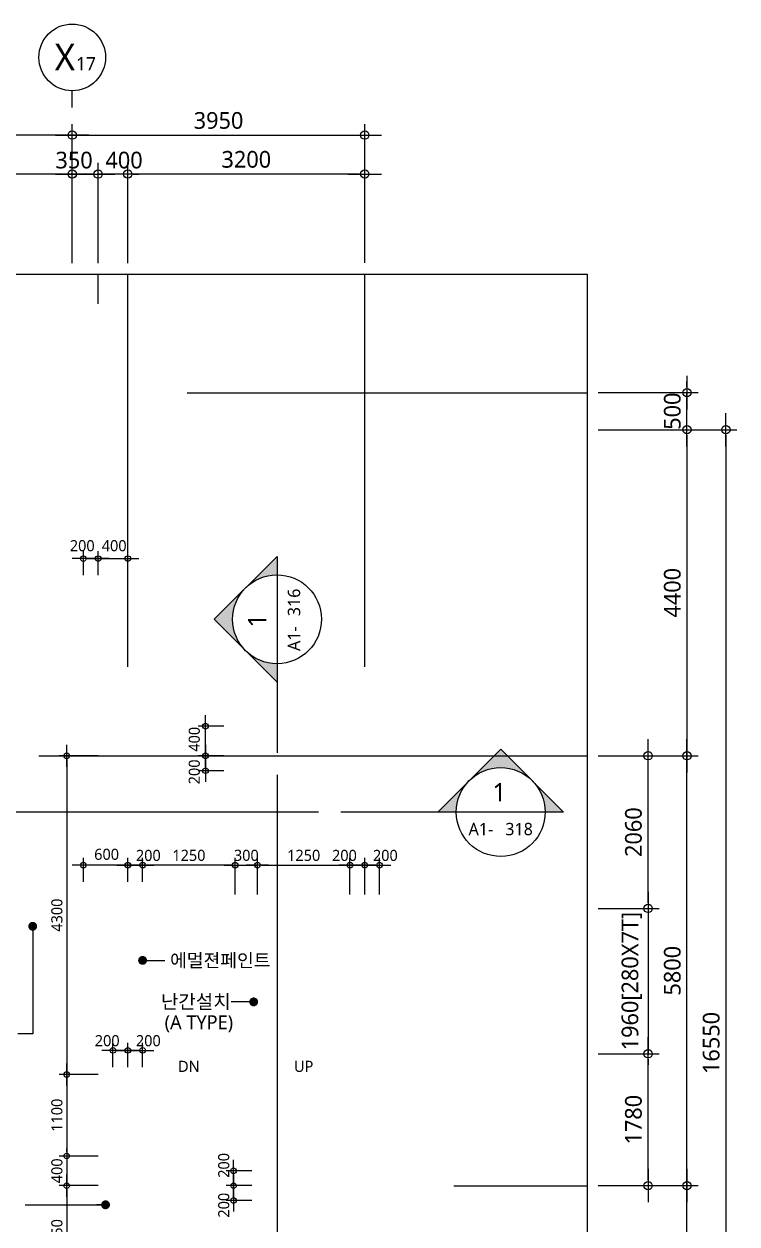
# Model space of a CAD drawing. Header units: millimetres. Extents: x -65167 to 413267, y -17142 to 66587.
# Drawn here: x 17812 to 27437, y 25020 to 41213 of the extents above; entities that cross this region are included whole.
import ezdxf
from ezdxf.enums import TextEntityAlignment as Align

# ---------------------------------------------------------------- set-up
doc = ezdxf.new("R2010")
doc.units = ezdxf.units.MM
doc.header["$LTSCALE"] = 75
doc.header["$MEASUREMENT"] = 0
doc.header["$PDSIZE"] = -10
doc.linetypes.add('CENTER', pattern=[2, 1.25, -0.25, 0.25, -0.25])
doc.layers.get('0').update_dxf_attribs({"linetype": 'CONTINUOUS'})
doc.layers.get('Defpoints').update_dxf_attribs({"color": 171, "linetype": 'CONTINUOUS'})
for name, color, linetype in [('CEN(ST)', 1, 'CENTER'), ('NDIM', 7, 'CONTINUOUS'), ('SYM', 7, 'CONTINUOUS'), ('SYM(AXIS)', 7, 'CONTINUOUS'), ('TEXT', 3, 'CONTINUOUS'), ('TEXT(AXIS)', 2, 'CONTINUOUS'), ('TEXT(MIN)', 7, 'CONTINUOUS'), ('TEXT(노트)', 7, 'CONTINUOUS')]:
    doc.layers.add(name, color=color, linetype=linetype)
doc.styles.add('CGS', font='cgse', dxfattribs={"bigfont": 'cgs'})
doc.styles.add('나눔바른고딕', font='NanumBarunGothic.ttf')
doc.dimstyles.new('NDIM 1200', dxfattribs={"dimscale": 75, "dimtxt": 3, "dimasz": 1, "dimexe": 2, "dimexo": 2, "dimgap": 1, "dimtad": 1, "dimdec": 0, "dimdsep": 46, "dimtxsty": 'CGS', "dimblk": 'DOT0', "dimcen": 1, "dimdle": 8, "dimclrd": 256, "dimclre": 256, "dimclrt": 256, "dimadec": 0, "dimazin": 0, "dimtfac": 1, "dimtdec": 0, "dimtix": 1, "dimtmove": 2, "dimatfit": 3, "dimldrblk": 'DOT0', "dimfxl": 1, "dimtolj": 1, "dimtzin": 0, "dimlwd": -1, "dimlwe": -1, "dimarcsym": 0})

# ---------------------------------------------------------------- blocks, each defined once
blk = doc.blocks.new('DOT0')
blk.add_line((-3, 0), (3, 0))
at = {"color": 6}
blk.add_circle((0, 0), 0.75, dxfattribs=at)
blk = doc.blocks.new('*D131')
at = {"layer": 'Defpoints', "color": 0, "ltscale": 0.4, "transparency": 16777216}
for p in [(25412, 35738), (25412, 19188), (27287, 19188)]:
    blk.add_point(p, dxfattribs=at)
at = {"layer": 'NDIM', "ltscale": 0.4, "transparency": 16777216}
for p, q in [((25562, 35738), (27437, 35738)), ((27287, 35663), (27287, 19263)), ((25562, 19188), (27437, 19188))]:
    blk.add_line(p, q, dxfattribs=at)
at = {"layer": 'NDIM', "ltscale": 0.4, "transparency": 16777216, "xscale": 75, "yscale": 75, "zscale": 75}
for p, rotation in [((27287, 35738), 90), ((27287, 19188), 270)]:
    blk.add_blockref('DOT0', p, dxfattribs=dict(at, rotation=rotation))
at = {"layer": 'NDIM', "ltscale": 0.4, "transparency": 16777216, "insert": (27090, 27463), "char_height": 225, "attachment_point": 5, "rotation": 90, "style": '나눔바른고딕'}
blk.add_mtext('\\A1;16550', dxfattribs=at)
blk = doc.blocks.new('*D132')
at = {"layer": 'Defpoints', "color": 0, "ltscale": 0.4, "transparency": 16777216}
for p in [(25412, 35738), (25412, 31338), (26762, 31338)]:
    blk.add_point(p, dxfattribs=at)
at = {"layer": 'NDIM', "ltscale": 0.4, "transparency": 16777216}
for p, q in [((25562, 35738), (26912, 35738)), ((26762, 35663), (26762, 31413)), ((25562, 31338), (26912, 31338))]:
    blk.add_line(p, q, dxfattribs=at)
at = {"layer": 'NDIM', "ltscale": 0.4, "transparency": 16777216, "xscale": 75, "yscale": 75, "zscale": 75}
for p, rotation in [((26762, 35738), 90), ((26762, 31338), 270)]:
    blk.add_blockref('DOT0', p, dxfattribs=dict(at, rotation=rotation))
at = {"layer": 'NDIM', "ltscale": 0.4, "transparency": 16777216, "insert": (26565, 33538), "char_height": 225, "attachment_point": 5, "rotation": 90, "style": '나눔바른고딕'}
blk.add_mtext('\\A1;4400', dxfattribs=at)
blk = doc.blocks.new('*D133')
at = {"layer": 'Defpoints', "color": 0, "ltscale": 0.4, "transparency": 16777216}
for p in [(25412, 31338), (26762, 31338), (25412, 25538)]:
    blk.add_point(p, dxfattribs=at)
at = {"layer": 'NDIM', "ltscale": 0.4, "transparency": 16777216}
for p, q in [((25562, 31338), (26912, 31338)), ((26762, 25613), (26762, 31263)), ((25562, 25538), (26912, 25538))]:
    blk.add_line(p, q, dxfattribs=at)
at = {"layer": 'NDIM', "ltscale": 0.4, "transparency": 16777216, "xscale": 75, "yscale": 75, "zscale": 75}
for p, rotation in [((26762, 31338), 90), ((26762, 25538), 270)]:
    blk.add_blockref('DOT0', p, dxfattribs=dict(at, rotation=rotation))
at = {"layer": 'NDIM', "ltscale": 0.4, "transparency": 16777216, "insert": (26565, 28438), "char_height": 225, "attachment_point": 5, "rotation": 90, "style": '나눔바른고딕'}
blk.add_mtext('\\A1;5800', dxfattribs=at)
blk = doc.blocks.new('*D134')
at = {"layer": 'Defpoints', "color": 0, "ltscale": 0.4, "transparency": 16777216}
for p in [(25412, 25538), (26762, 25538), (25412, 22738)]:
    blk.add_point(p, dxfattribs=at)
at = {"layer": 'NDIM', "ltscale": 0.4, "transparency": 16777216}
for p, q in [((25562, 25538), (26912, 25538)), ((26762, 22813), (26762, 25463)), ((25562, 22738), (26912, 22738))]:
    blk.add_line(p, q, dxfattribs=at)
at = {"layer": 'NDIM', "ltscale": 0.4, "transparency": 16777216, "xscale": 75, "yscale": 75, "zscale": 75}
for p, rotation in [((26762, 25538), 90), ((26762, 22738), 270)]:
    blk.add_blockref('DOT0', p, dxfattribs=dict(at, rotation=rotation))
at = {"layer": 'NDIM', "ltscale": 0.4, "transparency": 16777216, "insert": (26565, 24138), "char_height": 225, "attachment_point": 5, "rotation": 90, "style": '나눔바른고딕'}
blk.add_mtext('\\A1;2800', dxfattribs=at)
blk = doc.blocks.new('*D122')
at = {"layer": 'Defpoints', "color": 0, "ltscale": 0.4, "transparency": 16777216}
for p in [(18913, 25938), (18388, 25538), (18913, 25538)]:
    blk.add_point(p, dxfattribs=at)
at = {"layer": 'NDIM', "ltscale": 0.4, "transparency": 16777216}
for p, q in [((18813, 25938), (18288, 25938)), ((18388, 25988), (18388, 26038)), ((18388, 25938), (18388, 25538)), ((18813, 25538), (18288, 25538)), ((18388, 25488), (18388, 25438))]:
    blk.add_line(p, q, dxfattribs=at)
at = {"layer": 'NDIM', "ltscale": 0.4, "transparency": 16777216, "xscale": 50, "yscale": 50, "zscale": 50}
for p, rotation in [((18388, 25938), 270), ((18388, 25538), 90)]:
    blk.add_blockref('DOT0', p, dxfattribs=dict(at, rotation=rotation))
at = {"layer": 'NDIM', "ltscale": 0.4, "transparency": 16777216, "insert": (18256, 25738), "char_height": 150, "attachment_point": 5, "rotation": 90, "style": '나눔바른고딕'}
blk.add_mtext('\\A1;400', dxfattribs=at)
blk = doc.blocks.new('*D123')
at = {"layer": 'Defpoints', "color": 0, "ltscale": 0.4, "transparency": 16777216}
for p in [(18913, 25538), (18388, 24188), (18913, 24188)]:
    blk.add_point(p, dxfattribs=at)
at = {"layer": 'NDIM', "ltscale": 0.4, "transparency": 16777216}
for p, q in [((18813, 25538), (18288, 25538)), ((18388, 25488), (18388, 24238)), ((18813, 24188), (18288, 24188))]:
    blk.add_line(p, q, dxfattribs=at)
at = {"layer": 'NDIM', "ltscale": 0.4, "transparency": 16777216, "xscale": 50, "yscale": 50, "zscale": 50}
for p, rotation in [((18388, 25538), 90), ((18388, 24188), 270)]:
    blk.add_blockref('DOT0', p, dxfattribs=dict(at, rotation=rotation))
at = {"layer": 'NDIM', "ltscale": 0.4, "transparency": 16777216, "insert": (18256, 24863), "char_height": 150, "attachment_point": 5, "rotation": 90, "style": '나눔바른고딕'}
blk.add_mtext('\\A1;1350', dxfattribs=at)
blk = doc.blocks.new('SDFEW')
at = {"layer": 'SYM'}
h = blk.add_hatch(color=256, dxfattribs=at)
h.paths.add_polyline_path([(-50, -3422), (375, -3846, -0.414214), (375, -2997)])
h.paths.add_polyline_path([(375, -3846), (799, -4270), (799, -4022, -0.198912)])
h.paths.add_polyline_path([(375, -2997, -0.198912), (799, -2822), (799, -2573)])
at = {"layer": 'Defpoints'}
blk.add_line((799, -1022), (799, 12533), dxfattribs=at)
at = {"layer": 'SYM'}
for p, q in [((799, -1322), (799, -1022)), ((799, -2822), (799, -1622)), ((799, -2573), (-50, -3422)), ((799, -4022), (799, -2822)), ((799, -4270), (-50, -3422)), ((799, -4270), (799, -4022))]:
    blk.add_line(p, q, dxfattribs=at)
blk.add_arc((799, -3422), 600, 90, 89.5643, dxfattribs=at)
blk = doc.blocks.new('*D106')
at = {"layer": 'Defpoints', "color": 0, "ltscale": 0.4, "transparency": 16777216}
for p in [(25412, 36238), (26762, 36238), (25412, 35738)]:
    blk.add_point(p, dxfattribs=at)
at = {"layer": 'NDIM', "ltscale": 0.4, "transparency": 16777216}
for p, q in [((26762, 36313), (26762, 36388)), ((25562, 36238), (26912, 36238)), ((26762, 35738), (26762, 36238)), ((25562, 35738), (26912, 35738)), ((26762, 35663), (26762, 35588))]:
    blk.add_line(p, q, dxfattribs=at)
at = {"layer": 'NDIM', "ltscale": 0.4, "transparency": 16777216, "xscale": 75, "yscale": 75, "zscale": 75}
for p, rotation in [((26762, 36238), 270), ((26762, 35738), 90)]:
    blk.add_blockref('DOT0', p, dxfattribs=dict(at, rotation=rotation))
at = {"layer": 'NDIM', "ltscale": 0.4, "transparency": 16777216, "insert": (26565, 35988), "char_height": 225, "attachment_point": 5, "rotation": 90, "style": '나눔바른고딕'}
blk.add_mtext('\\A1;500', dxfattribs=at)
blk = doc.blocks.new('A$C2F20087E')
at = {"layer": 'SYM(AXIS)'}
blk.add_line((600, 0), (600, 300), dxfattribs=at)
blk.add_circle((600, 900), 600, dxfattribs=at)
blk = doc.blocks.new('*D145')
at = {"layer": 'Defpoints', "color": 0, "ltscale": 0.4, "transparency": 16777216}
for p in [(7463, 39713), (7463, 37838), (18463, 37838)]:
    blk.add_point(p, dxfattribs=at)
at = {"layer": 'NDIM', "ltscale": 0.4, "transparency": 16777216}
for p, q in [((7463, 37988), (7463, 39863)), ((18463, 37988), (18463, 39863)), ((18388, 39713), (7538, 39713))]:
    blk.add_line(p, q, dxfattribs=at)
at = {"layer": 'NDIM', "ltscale": 0.4, "transparency": 16777216, "xscale": 75, "yscale": 75, "zscale": 75, "rotation": 180}
blk.add_blockref('DOT0', (7463, 39713), dxfattribs=at)
at = {"layer": 'NDIM', "ltscale": 0.4, "transparency": 16777216, "xscale": 75, "yscale": 75, "zscale": 75}
blk.add_blockref('DOT0', (18463, 39713), dxfattribs=at)
at = {"layer": 'NDIM', "ltscale": 0.4, "transparency": 16777216, "insert": (12963, 39910), "char_height": 225, "attachment_point": 5, "style": '나눔바른고딕'}
blk.add_mtext('\\A1;11000', dxfattribs=at)
blk = doc.blocks.new('*D146')
at = {"layer": 'Defpoints', "color": 0, "ltscale": 0.4, "transparency": 16777216}
for p in [(16063, 39188), (16063, 37838), (18463, 37838)]:
    blk.add_point(p, dxfattribs=at)
at = {"layer": 'NDIM', "ltscale": 0.4, "transparency": 16777216}
for p, q in [((16063, 37988), (16063, 39338)), ((18388, 39188), (16138, 39188)), ((18463, 37988), (18463, 39338))]:
    blk.add_line(p, q, dxfattribs=at)
at = {"layer": 'NDIM', "ltscale": 0.4, "transparency": 16777216, "xscale": 75, "yscale": 75, "zscale": 75, "rotation": 180}
blk.add_blockref('DOT0', (16063, 39188), dxfattribs=at)
at = {"layer": 'NDIM', "ltscale": 0.4, "transparency": 16777216, "xscale": 75, "yscale": 75, "zscale": 75}
blk.add_blockref('DOT0', (18463, 39188), dxfattribs=at)
at = {"layer": 'NDIM', "ltscale": 0.4, "transparency": 16777216, "insert": (17263, 39385), "char_height": 225, "attachment_point": 5, "style": '나눔바른고딕'}
blk.add_mtext('\\A1;2400', dxfattribs=at)
blk = doc.blocks.new('*D150')
at = {"layer": 'Defpoints', "color": 0, "ltscale": 0.4, "transparency": 16777216}
for p in [(18462.5, 39187.5), (18462.5, 37837.5), (18812.5, 37837.5)]:
    blk.add_point(p, dxfattribs=at)
at = {"layer": 'NDIM', "ltscale": 0.4, "transparency": 16777216}
for p, q in [((18462.5, 37987.5), (18462.5, 39337.5)), ((18737.5, 39187.5), (18537.5, 39187.5)), ((18812.5, 37987.5), (18812.5, 39337.5))]:
    blk.add_line(p, q, dxfattribs=at)
at = {"layer": 'NDIM', "ltscale": 0.4, "transparency": 16777216, "xscale": 75, "yscale": 75, "zscale": 75, "rotation": 180}
blk.add_blockref('DOT0', (18462.5, 39187.5), dxfattribs=at)
at = {"layer": 'NDIM', "ltscale": 0.4, "transparency": 16777216, "xscale": 75, "yscale": 75, "zscale": 75}
blk.add_blockref('DOT0', (18812.5, 39187.5), dxfattribs=at)
at = {"layer": 'NDIM', "ltscale": 0.4, "transparency": 16777216, "insert": (18487.5, 39375), "char_height": 225, "attachment_point": 5, "style": '나눔바른고딕'}
blk.add_mtext('\\A1;350', dxfattribs=at)
blk = doc.blocks.new('*D151')
at = {"layer": 'Defpoints', "color": 0, "ltscale": 0.4, "transparency": 16777216}
for p in [(19213, 39188), (19213, 37838), (22412, 37838)]:
    blk.add_point(p, dxfattribs=at)
at = {"layer": 'NDIM', "ltscale": 0.4, "transparency": 16777216}
for p, q in [((19213, 37988), (19213, 39338)), ((22337, 39188), (19288, 39188)), ((22412, 37988), (22412, 39338))]:
    blk.add_line(p, q, dxfattribs=at)
at = {"layer": 'NDIM', "ltscale": 0.4, "transparency": 16777216, "xscale": 75, "yscale": 75, "zscale": 75, "rotation": 180}
blk.add_blockref('DOT0', (19213, 39188), dxfattribs=at)
at = {"layer": 'NDIM', "ltscale": 0.4, "transparency": 16777216, "xscale": 75, "yscale": 75, "zscale": 75}
blk.add_blockref('DOT0', (22412, 39188), dxfattribs=at)
at = {"layer": 'NDIM', "ltscale": 0.4, "transparency": 16777216, "insert": (20813, 39385), "char_height": 225, "attachment_point": 5, "style": '나눔바른고딕'}
blk.add_mtext('\\A1;3200', dxfattribs=at)
blk = doc.blocks.new('*D143')
at = {"layer": 'Defpoints', "color": 0, "ltscale": 0.4, "transparency": 16777216}
for p in [(18812.5, 39187.5), (18812.5, 37837.5), (19212.5, 37837.5)]:
    blk.add_point(p, dxfattribs=at)
at = {"layer": 'NDIM', "ltscale": 0.4, "transparency": 16777216}
for p, q in [((18737.5, 39187.5), (18662.5, 39187.5)), ((18812.5, 37987.5), (18812.5, 39337.5)), ((19212.5, 39187.5), (18812.5, 39187.5)), ((19212.5, 37987.5), (19212.5, 39337.5)), ((19287.5, 39187.5), (19362.5, 39187.5))]:
    blk.add_line(p, q, dxfattribs=at)
at = {"layer": 'NDIM', "ltscale": 0.4, "transparency": 16777216, "xscale": 75, "yscale": 75, "zscale": 75}
blk.add_blockref('DOT0', (18812.5, 39187.5), dxfattribs=at)
at = {"layer": 'NDIM', "ltscale": 0.4, "transparency": 16777216, "xscale": 75, "yscale": 75, "zscale": 75, "rotation": 180}
blk.add_blockref('DOT0', (19212.5, 39187.5), dxfattribs=at)
at = {"layer": 'NDIM', "ltscale": 0.4, "transparency": 16777216, "insert": (19162.5, 39375), "char_height": 225, "attachment_point": 5, "style": '나눔바른고딕'}
blk.add_mtext('\\A1;400', dxfattribs=at)
blk = doc.blocks.new('*D505')
at = {"layer": 'Defpoints', "color": 0, "ltscale": 0.4, "transparency": 16777216}
for p in [(18613, 33999), (18613, 33674), (18813, 33674)]:
    blk.add_point(p, dxfattribs=at)
at = {"layer": 'NDIM', "ltscale": 0.4, "transparency": 16777216}
for p, q in [((18613, 33774), (18613, 34099)), ((18813, 33774), (18813, 34099)), ((18763, 33999), (18663, 33999))]:
    blk.add_line(p, q, dxfattribs=at)
at = {"layer": 'NDIM', "ltscale": 0.4, "transparency": 16777216, "xscale": 50, "yscale": 50, "zscale": 50, "rotation": 180}
blk.add_blockref('DOT0', (18613, 33999), dxfattribs=at)
at = {"layer": 'NDIM', "ltscale": 0.4, "transparency": 16777216, "xscale": 50, "yscale": 50, "zscale": 50}
blk.add_blockref('DOT0', (18813, 33999), dxfattribs=at)
at = {"layer": 'NDIM', "ltscale": 0.4, "transparency": 16777216, "insert": (18598, 34172), "char_height": 150, "attachment_point": 5, "style": '나눔바른고딕'}
blk.add_mtext('\\A1;200', dxfattribs=at)
blk = doc.blocks.new('*D506')
at = {"layer": 'Defpoints', "color": 0, "ltscale": 0.4, "transparency": 16777216}
for p in [(19213, 33999), (18813, 33674), (19213, 33674)]:
    blk.add_point(p, dxfattribs=at)
at = {"layer": 'NDIM', "ltscale": 0.4, "transparency": 16777216}
for p, q in [((18813, 33774), (18813, 34099)), ((19213, 33774), (19213, 34099)), ((18863, 33999), (19163, 33999))]:
    blk.add_line(p, q, dxfattribs=at)
at = {"layer": 'NDIM', "ltscale": 0.4, "transparency": 16777216, "xscale": 50, "yscale": 50, "zscale": 50, "rotation": 180}
blk.add_blockref('DOT0', (18813, 33999), dxfattribs=at)
at = {"layer": 'NDIM', "ltscale": 0.4, "transparency": 16777216, "xscale": 50, "yscale": 50, "zscale": 50}
blk.add_blockref('DOT0', (19213, 33999), dxfattribs=at)
at = {"layer": 'NDIM', "ltscale": 0.4, "transparency": 16777216, "insert": (19029, 34172), "char_height": 150, "attachment_point": 5, "style": '나눔바른고딕'}
blk.add_mtext('\\A1;400', dxfattribs=at)
blk = doc.blocks.new('*D522')
at = {"layer": 'Defpoints', "color": 0, "ltscale": 0.4, "transparency": 16777216}
for p in [(18613, 29863), (18613, 29538), (19213, 29538)]:
    blk.add_point(p, dxfattribs=at)
at = {"layer": 'NDIM', "ltscale": 0.4, "transparency": 16777216}
for p, q in [((18613, 29638), (18613, 29963)), ((19213, 29638), (19213, 29963)), ((19163, 29863), (18663, 29863))]:
    blk.add_line(p, q, dxfattribs=at)
at = {"layer": 'NDIM', "ltscale": 0.4, "transparency": 16777216, "xscale": 50, "yscale": 50, "zscale": 50, "rotation": 180}
blk.add_blockref('DOT0', (18613, 29863), dxfattribs=at)
at = {"layer": 'NDIM', "ltscale": 0.4, "transparency": 16777216, "xscale": 50, "yscale": 50, "zscale": 50}
blk.add_blockref('DOT0', (19213, 29863), dxfattribs=at)
at = {"layer": 'NDIM', "ltscale": 0.4, "transparency": 16777216, "insert": (18927, 30008), "char_height": 150, "attachment_point": 5, "style": '나눔바른고딕'}
blk.add_mtext('\\A1;600', dxfattribs=at)
blk = doc.blocks.new('*D523')
at = {"layer": 'Defpoints', "color": 0, "ltscale": 0.4, "transparency": 16777216}
for p in [(20262, 31738), (20609, 31738), (20609, 31338)]:
    blk.add_point(p, dxfattribs=at)
at = {"layer": 'NDIM', "ltscale": 0.4, "transparency": 16777216}
for p, q in [((20509, 31738), (20162, 31738)), ((20262, 31388), (20262, 31688)), ((20509, 31338), (20162, 31338))]:
    blk.add_line(p, q, dxfattribs=at)
at = {"layer": 'NDIM', "ltscale": 0.4, "transparency": 16777216, "xscale": 50, "yscale": 50, "zscale": 50}
for p, rotation in [((20262, 31738), 90), ((20262, 31338), 270)]:
    blk.add_blockref('DOT0', p, dxfattribs=dict(at, rotation=rotation))
at = {"layer": 'NDIM', "ltscale": 0.4, "transparency": 16777216, "insert": (20111, 31561), "char_height": 150, "attachment_point": 5, "rotation": 90, "style": '나눔바른고딕'}
blk.add_mtext('\\A1;400', dxfattribs=at)
blk = doc.blocks.new('*D524')
at = {"layer": 'Defpoints', "color": 0, "ltscale": 0.4, "transparency": 16777216}
for p in [(20609, 31338), (20262, 31137), (20609, 31137)]:
    blk.add_point(p, dxfattribs=at)
at = {"layer": 'NDIM', "ltscale": 0.4, "transparency": 16777216}
for p, q in [((20509, 31338), (20162, 31338)), ((20262, 31288), (20262, 31187)), ((20509, 31137), (20162, 31137))]:
    blk.add_line(p, q, dxfattribs=at)
at = {"layer": 'NDIM', "ltscale": 0.4, "transparency": 16777216, "xscale": 50, "yscale": 50, "zscale": 50}
for p, rotation in [((20262, 31338), 90), ((20262, 31137), 270)]:
    blk.add_blockref('DOT0', p, dxfattribs=dict(at, rotation=rotation))
at = {"layer": 'NDIM', "ltscale": 0.4, "transparency": 16777216, "insert": (20111, 31121), "char_height": 150, "attachment_point": 5, "rotation": 90, "style": '나눔바른고딕'}
blk.add_mtext('\\A1;200', dxfattribs=at)
blk = doc.blocks.new('*D525')
at = {"layer": 'Defpoints', "color": 0, "ltscale": 0.4, "transparency": 16777216}
for p in [(20641, 25738), (20988, 25738), (20988, 25538)]:
    blk.add_point(p, dxfattribs=at)
at = {"layer": 'NDIM', "ltscale": 0.4, "transparency": 16777216}
for p, q in [((20888, 25738), (20541, 25738)), ((20641, 25588), (20641, 25688)), ((20888, 25538), (20541, 25538))]:
    blk.add_line(p, q, dxfattribs=at)
at = {"layer": 'NDIM', "ltscale": 0.4, "transparency": 16777216, "xscale": 50, "yscale": 50, "zscale": 50}
for p, rotation in [((20641, 25738), 90), ((20641, 25538), 270)]:
    blk.add_blockref('DOT0', p, dxfattribs=dict(at, rotation=rotation))
at = {"layer": 'NDIM', "ltscale": 0.4, "transparency": 16777216, "insert": (20509, 25811), "char_height": 150, "attachment_point": 5, "rotation": 90, "style": '나눔바른고딕'}
blk.add_mtext('\\A1;200', dxfattribs=at)
blk = doc.blocks.new('*D526')
at = {"layer": 'Defpoints', "color": 0, "ltscale": 0.4, "transparency": 16777216}
for p in [(20988, 25538), (20641, 25337), (20988, 25337)]:
    blk.add_point(p, dxfattribs=at)
at = {"layer": 'NDIM', "ltscale": 0.4, "transparency": 16777216}
for p, q in [((20888, 25538), (20541, 25538)), ((20641, 25488), (20641, 25387)), ((20888, 25337), (20541, 25337))]:
    blk.add_line(p, q, dxfattribs=at)
at = {"layer": 'NDIM', "ltscale": 0.4, "transparency": 16777216, "xscale": 50, "yscale": 50, "zscale": 50}
for p, rotation in [((20641, 25538), 90), ((20641, 25337), 270)]:
    blk.add_blockref('DOT0', p, dxfattribs=dict(at, rotation=rotation))
at = {"layer": 'NDIM', "ltscale": 0.4, "transparency": 16777216, "insert": (20509, 25274), "char_height": 150, "attachment_point": 5, "rotation": 90, "style": '나눔바른고딕'}
blk.add_mtext('\\A1;200', dxfattribs=at)
blk = doc.blocks.new('*D527')
at = {"layer": 'Defpoints', "color": 0, "ltscale": 0.4, "transparency": 16777216}
for p in [(19413, 27363), (19213, 27038), (19413, 27038)]:
    blk.add_point(p, dxfattribs=at)
at = {"layer": 'NDIM', "ltscale": 0.4, "transparency": 16777216}
for p, q in [((19213, 27138), (19213, 27463)), ((19413, 27138), (19413, 27463)), ((19263, 27363), (19363, 27363))]:
    blk.add_line(p, q, dxfattribs=at)
at = {"layer": 'NDIM', "ltscale": 0.4, "transparency": 16777216, "xscale": 50, "yscale": 50, "zscale": 50, "rotation": 180}
blk.add_blockref('DOT0', (19213, 27363), dxfattribs=at)
at = {"layer": 'NDIM', "ltscale": 0.4, "transparency": 16777216, "xscale": 50, "yscale": 50, "zscale": 50}
blk.add_blockref('DOT0', (19413, 27363), dxfattribs=at)
at = {"layer": 'NDIM', "ltscale": 0.4, "transparency": 16777216, "insert": (19490, 27493), "char_height": 150, "attachment_point": 5, "style": '나눔바른고딕'}
blk.add_mtext('\\A1;200', dxfattribs=at)
blk = doc.blocks.new('*D528')
at = {"layer": 'Defpoints', "color": 0, "ltscale": 0.4, "transparency": 16777216}
for p in [(19013, 27363), (19013, 27038), (19213, 27038)]:
    blk.add_point(p, dxfattribs=at)
at = {"layer": 'NDIM', "ltscale": 0.4, "transparency": 16777216}
for p, q in [((19013, 27138), (19013, 27463)), ((19213, 27138), (19213, 27463)), ((19163, 27363), (19063, 27363))]:
    blk.add_line(p, q, dxfattribs=at)
at = {"layer": 'NDIM', "ltscale": 0.4, "transparency": 16777216, "xscale": 50, "yscale": 50, "zscale": 50}
for p, rotation in [((19013, 27363), 179.9999999999935), ((19213, 27363), 359.9999999999935)]:
    blk.add_blockref('DOT0', p, dxfattribs=dict(at, rotation=rotation))
at = {"layer": 'NDIM', "ltscale": 0.4, "transparency": 16777216, "insert": (18935, 27493), "char_height": 150, "attachment_point": 5, "style": '나눔바른고딕'}
blk.add_mtext('\\A1;200', dxfattribs=at)
blk = doc.blocks.new('*D553')
at = {"layer": 'Defpoints', "color": 0, "ltscale": 0.4, "transparency": 16777216}
for p in [(22412, 39713), (18463, 37838), (22412, 37838)]:
    blk.add_point(p, dxfattribs=at)
at = {"layer": 'NDIM', "ltscale": 0.4, "transparency": 16777216}
for p, q in [((18463, 37988), (18463, 39863)), ((22412, 37988), (22412, 39863)), ((18538, 39713), (22337, 39713))]:
    blk.add_line(p, q, dxfattribs=at)
at = {"layer": 'NDIM', "ltscale": 0.4, "transparency": 16777216, "xscale": 75, "yscale": 75, "zscale": 75, "rotation": 180}
blk.add_blockref('DOT0', (18463, 39713), dxfattribs=at)
at = {"layer": 'NDIM', "ltscale": 0.4, "transparency": 16777216, "xscale": 75, "yscale": 75, "zscale": 75}
blk.add_blockref('DOT0', (22412, 39713), dxfattribs=at)
at = {"layer": 'NDIM', "ltscale": 0.4, "transparency": 16777216, "insert": (20438, 39910), "char_height": 225, "attachment_point": 5, "style": '나눔바른고딕'}
blk.add_mtext('\\A1;3950', dxfattribs=at)
blk = doc.blocks.new('GHYY')
at = {"layer": 'SYM'}
h = blk.add_hatch(color=256, dxfattribs=at)
h.paths.add_polyline_path([(84619, 12081), (84195, 11656, -0.414214), (85043, 11656)])
h.paths.add_polyline_path([(84195, 11656), (83771, 11232), (84019, 11232, -0.198912)])
h.paths.add_polyline_path([(85043, 11656, -0.198912), (85219, 11232), (85468, 11232)])
for p, q in [((83771, 11232), (84619, 12081)), ((85468, 11232), (84619, 12081)), ((83771, 11232), (84019, 11232)), ((84019, 11232), (85219, 11232)), ((85219, 11232), (86779, 11232)), ((87079, 11232), (87379, 11232))]:
    blk.add_line(p, q, dxfattribs=at)
blk.add_arc((84619, 11232), 600, 0, 359.5643, dxfattribs=at)
blk = doc.blocks.new('_Dot')
at = {"color": 0, "linetype": 'ByBlock', "lineweight": -2}
blk.add_line((-0.5, 0), (-1, 0), dxfattribs=at)
at = {"color": 0, "linetype": 'ByBlock', "const_width": 0.5}
blk.add_lwpolyline([(-0.25, 0, 1), (0.25, 0, 1)], format="xyb", close=True, dxfattribs=at)
blk = doc.blocks.new('*D1591')
at = {"layer": 'Defpoints', "color": 0, "ltscale": 0.4, "transparency": 16777216}
for p in [(19413, 29863), (19413, 29538), (20663, 29368)]:
    blk.add_point(p, dxfattribs=at)
at = {"layer": 'NDIM', "ltscale": 0.4, "transparency": 16777216}
for p, q in [((19413, 29638), (19413, 29963)), ((20663, 29468), (20663, 29963)), ((20613, 29863), (19463, 29863))]:
    blk.add_line(p, q, dxfattribs=at)
at = {"layer": 'NDIM', "ltscale": 0.4, "transparency": 16777216, "xscale": 50, "yscale": 50, "zscale": 50, "rotation": 180}
blk.add_blockref('DOT0', (19413, 29863), dxfattribs=at)
at = {"layer": 'NDIM', "ltscale": 0.4, "transparency": 16777216, "xscale": 50, "yscale": 50, "zscale": 50}
blk.add_blockref('DOT0', (20663, 29863), dxfattribs=at)
at = {"layer": 'NDIM', "ltscale": 0.4, "transparency": 16777216, "insert": (20038, 29994), "char_height": 150, "attachment_point": 5, "style": '나눔바른고딕'}
blk.add_mtext('\\A1;1250', dxfattribs=at)
blk = doc.blocks.new('*D1592')
at = {"layer": 'Defpoints', "color": 0, "ltscale": 0.4, "transparency": 16777216}
for p in [(20963, 29863), (20663, 29368), (20963, 29368)]:
    blk.add_point(p, dxfattribs=at)
at = {"layer": 'NDIM', "ltscale": 0.4, "transparency": 16777216}
for p, q in [((20663, 29468), (20663, 29963)), ((20963, 29468), (20963, 29963)), ((20613, 29863), (20563, 29863)), ((20663, 29863), (20963, 29863)), ((21013, 29863), (21063, 29863))]:
    blk.add_line(p, q, dxfattribs=at)
at = {"layer": 'NDIM', "ltscale": 0.4, "transparency": 16777216, "xscale": 50, "yscale": 50, "zscale": 50}
blk.add_blockref('DOT0', (20663, 29863), dxfattribs=at)
at = {"layer": 'NDIM', "ltscale": 0.4, "transparency": 16777216, "xscale": 50, "yscale": 50, "zscale": 50, "rotation": 180}
blk.add_blockref('DOT0', (20963, 29863), dxfattribs=at)
at = {"layer": 'NDIM', "ltscale": 0.4, "transparency": 16777216, "insert": (20813, 29994), "char_height": 150, "attachment_point": 5, "style": '나눔바른고딕'}
blk.add_mtext('\\A1;300', dxfattribs=at)
blk = doc.blocks.new('*D1593')
at = {"layer": 'Defpoints', "color": 0, "ltscale": 0.4, "transparency": 16777216}
for p in [(22212, 29863), (20963, 29368), (22212, 29368)]:
    blk.add_point(p, dxfattribs=at)
at = {"layer": 'NDIM', "ltscale": 0.4, "transparency": 16777216}
for p, q in [((20963, 29468), (20963, 29963)), ((22212, 29468), (22212, 29963)), ((21013, 29863), (22162, 29863))]:
    blk.add_line(p, q, dxfattribs=at)
at = {"layer": 'NDIM', "ltscale": 0.4, "transparency": 16777216, "xscale": 50, "yscale": 50, "zscale": 50, "rotation": 180}
blk.add_blockref('DOT0', (20963, 29863), dxfattribs=at)
at = {"layer": 'NDIM', "ltscale": 0.4, "transparency": 16777216, "xscale": 50, "yscale": 50, "zscale": 50}
blk.add_blockref('DOT0', (22212, 29863), dxfattribs=at)
at = {"layer": 'NDIM', "ltscale": 0.4, "transparency": 16777216, "insert": (21588, 29994), "char_height": 150, "attachment_point": 5, "style": '나눔바른고딕'}
blk.add_mtext('\\A1;1250', dxfattribs=at)
blk = doc.blocks.new('*D1588')
at = {"layer": 'Defpoints', "color": 0, "ltscale": 0.4, "transparency": 16777216}
for p in [(19413, 29863), (19213, 29538), (19413, 29538)]:
    blk.add_point(p, dxfattribs=at)
at = {"layer": 'NDIM', "ltscale": 0.4, "transparency": 16777216}
for p, q in [((19213, 29638), (19213, 29963)), ((19413, 29638), (19413, 29963)), ((19263, 29863), (19363, 29863))]:
    blk.add_line(p, q, dxfattribs=at)
at = {"layer": 'NDIM', "ltscale": 0.4, "transparency": 16777216, "xscale": 50, "yscale": 50, "zscale": 50, "rotation": 180}
blk.add_blockref('DOT0', (19213, 29863), dxfattribs=at)
at = {"layer": 'NDIM', "ltscale": 0.4, "transparency": 16777216, "xscale": 50, "yscale": 50, "zscale": 50}
blk.add_blockref('DOT0', (19413, 29863), dxfattribs=at)
at = {"layer": 'NDIM', "ltscale": 0.4, "transparency": 16777216, "insert": (19490, 29993), "char_height": 150, "attachment_point": 5, "style": '나눔바른고딕'}
blk.add_mtext('\\A1;200', dxfattribs=at)
blk = doc.blocks.new('*D1589')
at = {"layer": 'Defpoints', "color": 0, "ltscale": 0.4, "transparency": 16777216}
for p in [(22212, 29863), (22212, 29368), (22412, 29368)]:
    blk.add_point(p, dxfattribs=at)
at = {"layer": 'NDIM', "ltscale": 0.4, "transparency": 16777216}
for p, q in [((22212, 29468), (22212, 29963)), ((22412, 29468), (22412, 29963)), ((22362, 29863), (22262, 29863))]:
    blk.add_line(p, q, dxfattribs=at)
at = {"layer": 'NDIM', "ltscale": 0.4, "transparency": 16777216, "xscale": 50, "yscale": 50, "zscale": 50, "rotation": 180}
blk.add_blockref('DOT0', (22212, 29863), dxfattribs=at)
at = {"layer": 'NDIM', "ltscale": 0.4, "transparency": 16777216, "xscale": 50, "yscale": 50, "zscale": 50}
blk.add_blockref('DOT0', (22412, 29863), dxfattribs=at)
at = {"layer": 'NDIM', "ltscale": 0.4, "transparency": 16777216, "insert": (22138, 29993), "char_height": 150, "attachment_point": 5, "style": '나눔바른고딕'}
blk.add_mtext('\\A1;200', dxfattribs=at)
blk = doc.blocks.new('*D1590')
at = {"layer": 'Defpoints', "color": 0, "ltscale": 0.4, "transparency": 16777216}
for p in [(22612, 29863), (22412, 29368), (22612, 29368)]:
    blk.add_point(p, dxfattribs=at)
at = {"layer": 'NDIM', "ltscale": 0.4, "transparency": 16777216}
for p, q in [((22412, 29468), (22412, 29963)), ((22612, 29468), (22612, 29963)), ((22462, 29863), (22562, 29863))]:
    blk.add_line(p, q, dxfattribs=at)
at = {"layer": 'NDIM', "ltscale": 0.4, "transparency": 16777216, "xscale": 50, "yscale": 50, "zscale": 50, "rotation": 180}
blk.add_blockref('DOT0', (22412, 29863), dxfattribs=at)
at = {"layer": 'NDIM', "ltscale": 0.4, "transparency": 16777216, "xscale": 50, "yscale": 50, "zscale": 50}
blk.add_blockref('DOT0', (22612, 29863), dxfattribs=at)
at = {"layer": 'NDIM', "ltscale": 0.4, "transparency": 16777216, "insert": (22690, 29993), "char_height": 150, "attachment_point": 5, "style": '나눔바른고딕'}
blk.add_mtext('\\A1;200', dxfattribs=at)
blk = doc.blocks.new('*D1601')
at = {"layer": 'Defpoints', "color": 0, "ltscale": 0.4, "transparency": 16777216}
for p in [(25412, 31338), (26237, 31338), (25412, 29278)]:
    blk.add_point(p, dxfattribs=at)
at = {"layer": 'NDIM', "ltscale": 0.4, "transparency": 16777216}
for p, q in [((25562, 31338), (26387, 31338)), ((26237, 29353), (26237, 31263)), ((25562, 29278), (26387, 29278))]:
    blk.add_line(p, q, dxfattribs=at)
at = {"layer": 'NDIM', "ltscale": 0.4, "transparency": 16777216, "xscale": 75, "yscale": 75, "zscale": 75}
for p, rotation in [((26237, 31338), 90), ((26237, 29278), 270)]:
    blk.add_blockref('DOT0', p, dxfattribs=dict(at, rotation=rotation))
at = {"layer": 'NDIM', "ltscale": 0.4, "transparency": 16777216, "insert": (26040, 30308), "char_height": 225, "attachment_point": 5, "rotation": 90, "style": '나눔바른고딕'}
blk.add_mtext('\\A1;2060', dxfattribs=at)
blk = doc.blocks.new('*D1602')
at = {"layer": 'Defpoints', "color": 0, "ltscale": 0.4, "transparency": 16777216}
for p in [(25412, 29278), (25412, 27318), (26237, 27318)]:
    blk.add_point(p, dxfattribs=at)
at = {"layer": 'NDIM', "ltscale": 0.4, "transparency": 16777216}
for p, q in [((26237, 29353), (26237, 29428)), ((25562, 29278), (26387, 29278)), ((26237, 29278), (26237, 27318)), ((25562, 27318), (26387, 27318)), ((26237, 27243), (26237, 27168))]:
    blk.add_line(p, q, dxfattribs=at)
at = {"layer": 'NDIM', "ltscale": 0.4, "transparency": 16777216, "xscale": 75, "yscale": 75, "zscale": 75}
for p, rotation in [((26237, 29278), 270), ((26237, 27318), 90)]:
    blk.add_blockref('DOT0', p, dxfattribs=dict(at, rotation=rotation))
at = {"layer": 'NDIM', "ltscale": 0.4, "transparency": 16777216, "insert": (26017, 28298), "char_height": 225, "attachment_point": 5, "rotation": 90, "style": '나눔바른고딕'}
blk.add_mtext('\\A1;1960[280X7T]', dxfattribs=at)
blk = doc.blocks.new('*D1603')
at = {"layer": 'Defpoints', "color": 0, "ltscale": 0.4, "transparency": 16777216}
for p in [(25412, 27318), (26237, 27318), (25412, 25538)]:
    blk.add_point(p, dxfattribs=at)
at = {"layer": 'NDIM', "ltscale": 0.4, "transparency": 16777216}
for p, q in [((25562, 27318), (26387, 27318)), ((26237, 25613), (26237, 27243)), ((25562, 25538), (26387, 25538))]:
    blk.add_line(p, q, dxfattribs=at)
at = {"layer": 'NDIM', "ltscale": 0.4, "transparency": 16777216, "xscale": 75, "yscale": 75, "zscale": 75}
for p, rotation in [((26237, 27318), 90), ((26237, 25538), 270)]:
    blk.add_blockref('DOT0', p, dxfattribs=dict(at, rotation=rotation))
at = {"layer": 'NDIM', "ltscale": 0.4, "transparency": 16777216, "insert": (26040, 26428), "char_height": 225, "attachment_point": 5, "rotation": 90, "style": '나눔바른고딕'}
blk.add_mtext('\\A1;1780', dxfattribs=at)
blk = doc.blocks.new('*D1643')
at = {"layer": 'Defpoints', "color": 0, "ltscale": 0.4, "transparency": 16777216}
for p in [(18913, 27038), (18388, 25938), (18913, 25938)]:
    blk.add_point(p, dxfattribs=at)
at = {"layer": 'NDIM', "ltscale": 0.4, "transparency": 16777216}
for p, q in [((18813, 27038), (18288, 27038)), ((18388, 26988), (18388, 25988)), ((18813, 25938), (18288, 25938))]:
    blk.add_line(p, q, dxfattribs=at)
at = {"layer": 'NDIM', "ltscale": 0.4, "transparency": 16777216, "xscale": 50, "yscale": 50, "zscale": 50}
for p, rotation in [((18388, 27038), 90), ((18388, 25938), 270)]:
    blk.add_blockref('DOT0', p, dxfattribs=dict(at, rotation=rotation))
at = {"layer": 'NDIM', "ltscale": 0.4, "transparency": 16777216, "insert": (18256, 26488), "char_height": 150, "attachment_point": 5, "rotation": 90, "style": '나눔바른고딕'}
blk.add_mtext('\\A1;1100', dxfattribs=at)
blk = doc.blocks.new('*D1644')
at = {"layer": 'Defpoints', "color": 0, "ltscale": 0.4, "transparency": 16777216}
for p in [(18913, 31338), (18388, 27038), (18913, 27038)]:
    blk.add_point(p, dxfattribs=at)
at = {"layer": 'NDIM', "ltscale": 0.4, "transparency": 16777216}
for p, q in [((18813, 31338), (18288, 31338)), ((18388, 31288), (18388, 27088)), ((18813, 27038), (18288, 27038))]:
    blk.add_line(p, q, dxfattribs=at)
at = {"layer": 'NDIM', "ltscale": 0.4, "transparency": 16777216, "xscale": 50, "yscale": 50, "zscale": 50}
for p, rotation in [((18388, 31338), 90), ((18388, 27038), 270)]:
    blk.add_blockref('DOT0', p, dxfattribs=dict(at, rotation=rotation))
at = {"layer": 'NDIM', "ltscale": 0.4, "transparency": 16777216, "insert": (18256, 29188), "char_height": 150, "attachment_point": 5, "rotation": 90, "style": '나눔바른고딕'}
blk.add_mtext('\\A1;4300', dxfattribs=at)

msp = doc.modelspace()

# ---------------------------------------------------------------- linework, layer by layer
at = {"ltscale": 10000}
msp.add_line((17829.3, 25279.4), (18912.5, 25279.4), dxfattribs=at)
at = {"layer": 'CEN(ST)', "ltscale": 10000}
for p, q in [((18812.5, 37437.5), (18812.5, 37837.5)), ((19212.5, 32537.5), (19212.5, 37837.5)), ((22412.5, 32537.5), (22412.5, 37837.5)), ((20012.5, 36237.5), (25412.5, 36237.5)), ((18012.5, 31337.5), (25412.5, 31337.5)), ((23612.5, 25537.5), (25412.5, 25537.5))]:
    msp.add_line(p, q, dxfattribs=at)
at = {"layer": 'Defpoints'}
msp.add_line((21487.4, 30579.1), (7245.2, 30579.1), dxfattribs=at)
at = {"layer": 'Defpoints', "ltscale": 10000}
msp.add_lwpolyline([(25412.5, 6362.5), (5212.5, 6362.5), (5212.5, 37837.5), (25412.5, 37837.5)], close=True, dxfattribs=at)

# ---------------------------------------------------------------- block references
at = {"xscale": 0.75, "yscale": 0.75, "zscale": 0.75}
msp.add_blockref('A$C2F20087E', (18012.5, 40087.5), dxfattribs=at)
at = {"xscale": -1, "rotation": 180}
msp.add_blockref('SDFEW', (20428.4, 29758), dxfattribs=at)
at = {"xscale": -1}
msp.add_blockref('GHYY', (108866.4, 19347.1), dxfattribs=at)
at = {"layer": 'NDIM', "ltscale": 10000, "xscale": 120, "yscale": 120, "zscale": 120}
msp.add_blockref('_Dot', (18912.5, 25279.4), dxfattribs=at)

# ---------------------------------------------------------------- texts
at = {"layer": 'TEXT', "style": '나눔바른고딕'}
for s, height, rotation, p in [('316', 166.67, 90, (21540, 33221.5)), ('1', 250, 90, (21084.7, 33069.1)), ('A1-', 166.67, 90, (21540.1, 32752.6)), ('1', 250, 360, (24136.7, 30721.8))]:
    msp.add_text(s, height=height, rotation=rotation, dxfattribs=at).set_placement(p)
for s, p in [('A1-', (23813.2, 30266.4)), ('318', (24308.9, 30266.5))]:
    msp.add_text(s, height=166.67, dxfattribs=at).set_placement(p)
at = {"layer": 'TEXT(AXIS)', "style": '나눔바른고딕'}
for s, height, p in [('X', 360, (18363.8, 40765.5)), ('17', 180, (18648.2, 40675.5))]:
    msp.add_text(s, height=height, dxfattribs=at).set_placement(p, align=Align.MIDDLE)
at = {"layer": 'TEXT(MIN)', "style": '나눔바른고딕'}
msp.add_text('에멀젼페인트', height=180, dxfattribs=at).set_placement((19784, 28577.5), align=Align.MIDDLE_LEFT)
for s, p in [('DN', (20037.5, 27147.6)), ('UP', (21587.5, 27147.6))]:
    msp.add_text(s, height=150, dxfattribs=at).set_placement(p, align=Align.MIDDLE_CENTER)
at = {"layer": 'TEXT(노트)', "style": '나눔바른고딕'}
for s, p in [('난간설치', (20601.4, 28020.6)), ('(A TYPE)', (20634.3, 27742.6))]:
    msp.add_text(s, height=187.5, dxfattribs=at).set_placement(p, align=Align.MIDDLE_RIGHT)

# ---------------------------------------------------------------- dimensions: what is measured, and where the dimension line sits
at = {"layer": 'NDIM', "ltscale": 0.4}
for base, p1, p2, angle, override, picture, middle in [((7462.5, 39712.5), (18462.5, 37837.5), (7462.5, 37837.5), 180, {"dimtxsty": '나눔바른고딕'}, '*D145', (12962.5, 39909.7)), ((22412.5, 39712.5), (18462.5, 37837.5), (22412.5, 37837.5), 0, {"dimtxsty": '나눔바른고딕'}, '*D553', (20437.5, 39909.8)), ((16062.5, 39187.5), (18462.5, 37837.5), (16062.5, 37837.5), 180, {"dimtxsty": '나눔바른고딕'}, '*D146', (17262.5, 39384.7)), ((19212.5, 39187.5), (22412.5, 37837.5), (19212.5, 37837.5), 180, {"dimtxsty": '나눔바른고딕'}, '*D151', (20812.5, 39384.8)), ((26762.5, 36237.5), (25412.5, 35737.5), (25412.5, 36237.5), 90, {"dimtxsty": '나눔바른고딕'}, '*D106', (26565.3, 35987.5)), ((27287.5, 19187.5), (25412.5, 35737.5), (25412.5, 19187.5), 270, {"dimtxsty": '나눔바른고딕'}, '*D131', (27090.2, 27462.5)), ((26762.5, 31337.5), (25412.5, 35737.5), (25412.5, 31337.5), 270, {"dimtxsty": '나눔바른고딕'}, '*D132', (26565.3, 33537.5)), ((18387.5, 27037.5), (18912.5, 31337.5), (18912.5, 27037.5), 270, {"dimscale": 50, "dimtxsty": '나눔바른고딕'}, '*D1644', (18255.9, 29187.5)), ((26762.5, 31337.5), (25412.5, 25537.5), (25412.5, 31337.5), 90, {"dimtxsty": '나눔바른고딕'}, '*D133', (26565.3, 28437.5)), ((26237.5, 31337.5), (25412.5, 29277.5), (25412.5, 31337.5), 90, {"dimtxsty": '나눔바른고딕'}, '*D1601', (26040.2, 30307.5)), ((19412.5, 29862.6), (20662.5, 29367.5), (19412.5, 29537.5), 180, {"dimscale": 50, "dimtxsty": '나눔바른고딕'}, '*D1591', (20037.5, 29994.1)), ((26237.5, 27317.5), (25412.5, 25537.5), (25412.5, 27317.5), 90, {"dimtxsty": '나눔바른고딕'}, '*D1603', (26040.3, 26427.5)), ((18387.5, 25937.5), (18912.5, 27037.5), (18912.5, 25937.5), 270, {"dimscale": 50, "dimtxsty": '나눔바른고딕'}, '*D1643', (18256.1, 26487.5)), ((18387.5, 25537.5), (18912.5, 25937.5), (18912.5, 25537.5), 270, {"dimscale": 50, "dimtxsty": '나눔바른고딕'}, '*D122', (18256.1, 25737.5)), ((26762.5, 25537.5), (25412.5, 22737.5), (25412.5, 25537.5), 90, {"dimtxsty": '나눔바른고딕'}, '*D134', (26565.3, 24137.5)), ((18387.5, 24187.5), (18912.5, 25537.5), (18912.5, 24187.5), 270, {"dimscale": 50, "dimtxsty": '나눔바른고딕'}, '*D123', (18255.9, 24862.5))]:
    dim = msp.add_linear_dim(base=base, p1=p1, p2=p2, angle=angle, dimstyle='NDIM 1200', override=override, dxfattribs=at)
    dim.commit()
    dim.dimension.update_dxf_attribs({"geometry": picture, "text_midpoint": middle})
for base, p1, p2, angle, override, picture, middle in [((18462.5, 39187.5), (18812.5, 37837.5), (18462.5, 37837.5), 180, {"dimtxsty": '나눔바른고딕'}, '*D150', (18487.5, 39375)), ((18812.5, 39187.5), (19212.5, 37837.5), (18812.5, 37837.5), 180, {"dimtxsty": '나눔바른고딕'}, '*D143', (19162.5, 39375)), ((18612.5, 33999.2), (18812.5, 33674.1), (18612.5, 33674.1), 180, {"dimscale": 50, "dimtxsty": '나눔바른고딕'}, '*D505', (18598.2, 34171.7)), ((20261.7, 31737.5), (20609, 31337.5), (20609, 31737.5), 90, {"dimscale": 50, "dimtxsty": '나눔바른고딕'}, '*D523', (20110.7, 31560.5)), ((20261.7, 31137.5), (20609, 31337.5), (20609, 31137.5), 270, {"dimscale": 50, "dimtxsty": '나눔바른고딕'}, '*D524', (20110.7, 31121.2)), ((18612.5, 29862.6), (19212.5, 29537.5), (18612.5, 29537.5), 180, {"dimscale": 50, "dimtxsty": '나눔바른고딕'}, '*D522', (18927.5, 30007.7)), ((22212.5, 29862.6), (22412.5, 29367.5), (22212.5, 29367.5), 180, {"dimscale": 50, "dimtxsty": '나눔바른고딕'}, '*D1589', (22137.5, 29992.6)), ((19012.5, 27362.6), (19212.5, 27037.5), (19012.5, 27037.5), 180, {"dimscale": 50, "dimtxsty": '나눔바른고딕'}, '*D528', (18935, 27492.6)), ((20641, 25737.5), (20988.3, 25537.5), (20988.3, 25737.5), 90, {"dimscale": 50, "dimtxsty": '나눔바른고딕'}, '*D525', (20509, 25811)), ((20641, 25337.5), (20988.3, 25537.5), (20988.3, 25337.5), 270, {"dimscale": 50, "dimtxsty": '나눔바른고딕'}, '*D526', (20509, 25274.3))]:
    dim = msp.add_linear_dim(base=base, p1=p1, p2=p2, angle=angle, dimstyle='NDIM 1200', override=override, dxfattribs=at)
    dim.commit()
    dim.dimension.update_dxf_attribs({"geometry": picture, "text_midpoint": middle, "dimtype": 160})
for base, p1, p2, picture, middle in [((19212.5, 33999.2), (18812.5, 33674.1), (19212.5, 33674.1), '*D506', (19029.3, 34171.7)), ((19412.5, 29862.6), (19212.5, 29537.5), (19412.5, 29537.5), '*D1588', (19490, 29992.6)), ((22612.5, 29862.6), (22412.5, 29367.5), (22612.5, 29367.5), '*D1590', (22690, 29992.6)), ((19412.5, 27362.6), (19212.5, 27037.5), (19412.5, 27037.5), '*D527', (19490, 27492.6))]:
    dim = msp.add_linear_dim(base=base, p1=p1, p2=p2, dimstyle='NDIM 1200', override={"dimscale": 50, "dimtxsty": '나눔바른고딕'}, dxfattribs=at)
    dim.commit()
    dim.dimension.update_dxf_attribs({"geometry": picture, "text_midpoint": middle, "dimtype": 160})
for base, p1, p2, picture, middle in [((20962.5, 29862.6), (20662.5, 29367.5), (20962.5, 29367.5), '*D1592', (20812.5, 29994.2)), ((22212.5, 29862.6), (20962.5, 29367.5), (22212.5, 29367.5), '*D1593', (21587.5, 29994.1))]:
    dim = msp.add_linear_dim(base=base, p1=p1, p2=p2, dimstyle='NDIM 1200', override={"dimscale": 50, "dimtxsty": '나눔바른고딕'}, dxfattribs=at)
    dim.commit()
    dim.dimension.update_dxf_attribs({"geometry": picture, "text_midpoint": middle})
dim = msp.add_linear_dim(base=(26237.5, 27317.5), p1=(25412.5, 29277.5), p2=(25412.5, 27317.5), angle=270, text='<>[280X7T]', dimstyle='NDIM 1200', override={"dimscale": 75, "dimtxsty": '나눔바른고딕', "dimclrd": 256, "dimclre": 256, "dimclrt": 256}, dxfattribs=at)
dim.commit()
dim.dimension.update_dxf_attribs({"geometry": '*D1602', "text_midpoint": (26016.8, 28297.5)})

# ---------------------------------------------------------------- leaders
at = {"layer": 'NDIM', "ltscale": 10000}
for points in [[(17929.3, 29037.5), (17929.3, 27584.3), (17729.3, 27584.3)], [(19412.5, 28577.5), (19712.5, 28577.5)], [(20912.5, 28017.5), (20609.6, 28017.5)]]:
    msp.add_leader(points, dimstyle='NDIM 1200', override={"dimscale": 120, "dimasz": 1, "dimgap": 1, "dimtad": 0, "dimldrblk": 'Dot'}, dxfattribs=at)

doc.saveas('drawing.dxf')
